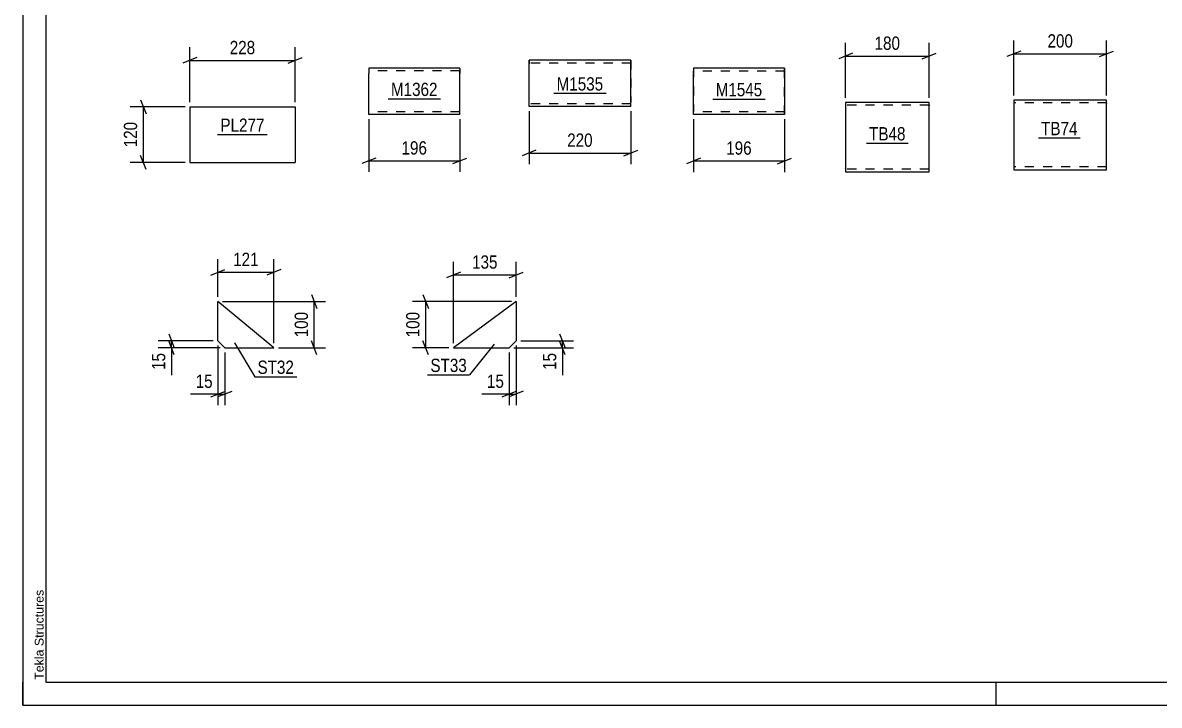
# Model space of a CAD drawing. Header units: millimetres. Extents: x 0 to 420, y 0 to 297.
# Drawn here: x 0 to 245.2, y 0 to 147.2 of the extents above; entities that cross this region are included whole.
import ezdxf

# ---------------------------------------------------------------- set-up
doc = ezdxf.new("R2010")
doc.units = ezdxf.units.MM
doc.linetypes.add('DXK_LINE_DOT2', pattern=[3.9198, 1.9599, -1.9599])
doc.styles.add('Arial', font='ARIAL.TTF', dxfattribs={"height": 0.2})
doc.styles.add('Arial Narrow', font='ARIALN.TTF', dxfattribs={"height": 0.2})

# ---------------------------------------------------------------- blocks, each defined once
blk = doc.blocks.new('Unknown-814464020-1135')
at = {"color": 5, "linetype": 'Continuous'}
for p, q in [((0, 297), (0, 0)), ((5, 292), (5, 5)), ((0, 0), (0, 5)), ((5, 5), (415, 5)), ((210, 0), (210, 5)), ((0, 0), (420, 0))]:
    blk.add_line(p, q, dxfattribs=at)
at = {"color": 174, "linetype": 'Continuous', "style": 'Arial'}
blk.add_text('Tekla Structures', height=1.9102, rotation=90, dxfattribs=at).set_placement((4.5, 5.5))
blk = doc.blocks.new('Part-814464020-2185 - 2170')
at = {"color": 2, "linetype": 'Continuous'}
for p, q in [((195.52, 130.05), (177.52, 130.05)), ((177.52, 130.05), (177.52, 115.15)), ((195.52, 116.25), (195.52, 130.05)), ((195.52, 115.05), (195.52, 116.25)), ((177.52, 115.15), (177.52, 115.05)), ((177.52, 115.05), (195.52, 115.05))]:
    blk.add_line(p, q, dxfattribs=at)
at = {"color": 7, "linetype": 'DXK_LINE_DOT2'}
for p, q in [((195.52, 129.45), (177.52, 129.45)), ((195.52, 129.41), (195.52, 129.45)), ((195.52, 129.45), (195.52, 129.41)), ((195.52, 129.31), (195.52, 129.41)), ((195.52, 129.41), (195.52, 129.31)), ((177.52, 115.65), (177.52, 115.7)), ((195.52, 115.65), (177.52, 115.65)), ((195.52, 115.7), (195.52, 116.02)), ((195.52, 115.65), (195.52, 115.7))]:
    blk.add_line(p, q, dxfattribs=at)
blk = doc.blocks.new('Part-814464020-2217 - 2201')
at = {"color": 2, "linetype": 'Continuous'}
for p, q in [((42.09, 78.62), (42.09, 87.12)), ((54.18, 77.12), (42.09, 87.12)), ((43.59, 77.12), (42.09, 78.62)), ((43.59, 77.12), (54.18, 77.12))]:
    blk.add_line(p, q, dxfattribs=at)
blk = doc.blocks.new('Part-814464020-2277 - 2261')
at = {"color": 2, "linetype": 'Continuous'}
for p, q in [((106.43, 87.13), (92.93, 77.13)), ((106.43, 87.13), (106.43, 78.63)), ((106.43, 78.63), (104.93, 77.13)), ((92.93, 77.13), (104.93, 77.13))]:
    blk.add_line(p, q, dxfattribs=at)
blk = doc.blocks.new('Part-814464020-2102 - 2088')
at = {"color": 2, "linetype": 'Continuous'}
for p, q in [((36.03, 129.11), (36.03, 117.11)), ((36.03, 129.11), (58.78, 129.11)), ((58.78, 129.11), (58.78, 117.11)), ((36.03, 117.11), (58.78, 117.11))]:
    blk.add_line(p, q, dxfattribs=at)
blk = doc.blocks.new('Part-814464020-2343 - 2328')
at = {"color": 2, "linetype": 'Continuous'}
for p, q in [((213.82, 130.54), (213.82, 115.63)), ((233.82, 130.54), (213.82, 130.54)), ((233.82, 116.74), (233.82, 130.54)), ((213.82, 115.63), (213.82, 115.54)), ((213.82, 115.54), (233.82, 115.54)), ((233.82, 115.54), (233.82, 116.74))]:
    blk.add_line(p, q, dxfattribs=at)
at = {"color": 7, "linetype": 'DXK_LINE_DOT2'}
for p, q in [((233.82, 129.94), (213.82, 129.94)), ((233.82, 129.94), (233.82, 129.9)), ((233.82, 129.9), (233.82, 129.94)), ((233.82, 129.8), (233.82, 129.9)), ((233.82, 129.9), (233.82, 129.8)), ((213.82, 116.14), (213.82, 116.19)), ((233.82, 116.14), (213.82, 116.14)), ((233.82, 116.19), (233.82, 116.51)), ((233.82, 116.14), (233.82, 116.19))]:
    blk.add_line(p, q, dxfattribs=at)
blk = doc.blocks.new('Part-814464020-2773 - 2759')
at = {"color": 2, "linetype": 'Continuous'}
for p, q in [((74.66, 137.46), (74.66, 136.26)), ((94.27, 137.46), (74.66, 137.46)), ((94.27, 137.37), (94.27, 137.46)), ((94.27, 137.37), (94.27, 136.26)), ((74.66, 127.55), (74.66, 136.26)), ((94.27, 127.46), (94.27, 136.26)), ((74.66, 127.46), (74.66, 127.55)), ((94.27, 127.46), (74.66, 127.46))]:
    blk.add_line(p, q, dxfattribs=at)
at = {"color": 7, "linetype": 'DXK_LINE_DOT2'}
for p, q in [((94.27, 136.86), (74.66, 136.86)), ((94.27, 136.26), (94.27, 137.11)), ((74.66, 128.06), (74.66, 128.1)), ((94.27, 128.06), (74.66, 128.06)), ((94.27, 128.06), (94.27, 128.1))]:
    blk.add_line(p, q, dxfattribs=at)
blk = doc.blocks.new('Part-814464020-2803 - 2789')
at = {"color": 2, "linetype": 'Continuous'}
for p, q in [((144.7, 137.43), (144.7, 137.43)), ((144.7, 137.43), (144.7, 136.23)), ((164.32, 137.43), (144.7, 137.43)), ((164.32, 137.43), (164.32, 137.34)), ((164.32, 137.34), (164.32, 137.08)), ((144.7, 127.43), (144.7, 136.23)), ((164.32, 137.08), (164.32, 136.23)), ((164.32, 136.23), (164.32, 127.43)), ((144.7, 127.43), (144.7, 127.43)), ((164.32, 127.43), (144.7, 127.43))]:
    blk.add_line(p, q, dxfattribs=at)
at = {"color": 7, "linetype": 'DXK_LINE_DOT2'}
for p, q in [((144.7, 137.43), (144.7, 128.08)), ((144.7, 137.43), (144.7, 137.43)), ((164.32, 127.43), (164.32, 137.43)), ((144.7, 136.83), (144.7, 136.83)), ((164.32, 136.83), (144.7, 136.83)), ((144.7, 136.79), (144.7, 136.83)), ((144.7, 136.69), (144.7, 136.79)), ((144.7, 136.66), (144.7, 136.69)), ((144.7, 136.46), (144.7, 136.66)), ((164.32, 136.69), (164.32, 136.23)), ((144.7, 128.08), (144.7, 128.17)), ((144.7, 128.03), (144.7, 128.08)), ((144.7, 127.43), (144.7, 128.08)), ((144.7, 128.03), (144.7, 128.03)), ((164.32, 128.03), (144.7, 128.03)), ((164.32, 128.08), (164.32, 128.17)), ((164.32, 128.03), (164.32, 128.08)), ((144.7, 127.43), (144.7, 127.43))]:
    blk.add_line(p, q, dxfattribs=at)
blk = doc.blocks.new('Part-814464020-2981 - 2967')
at = {"color": 2, "linetype": 'Continuous'}
for p, q in [((109.22, 129.14), (109.22, 139.14)), ((109.22, 139.14), (109.22, 139.14)), ((131.19, 139.14), (109.22, 139.14)), ((131.19, 129.14), (131.19, 139.14)), ((109.22, 129.14), (109.22, 129.14)), ((131.19, 129.14), (109.22, 129.14))]:
    blk.add_line(p, q, dxfattribs=at)
at = {"color": 7, "linetype": 'DXK_LINE_DOT2'}
for p, q in [((109.22, 139.14), (109.22, 139.05)), ((109.22, 139.05), (109.22, 138.4)), ((109.22, 130.11), (109.22, 138.54)), ((109.22, 138.54), (109.22, 138.54)), ((131.19, 138.54), (109.22, 138.54)), ((131.19, 139.14), (131.19, 139.14)), ((131.19, 139.14), (131.19, 130.11)), ((109.22, 129.79), (109.22, 130.11)), ((131.19, 129.74), (131.19, 130.11)), ((109.22, 129.74), (109.22, 129.79)), ((109.22, 129.14), (109.22, 129.79)), ((109.22, 129.74), (109.22, 129.74)), ((131.19, 129.74), (109.22, 129.74)), ((131.19, 129.24), (131.19, 129.89)), ((131.19, 129.14), (131.19, 129.24)), ((131.19, 129.14), (131.19, 129.14))]:
    blk.add_line(p, q, dxfattribs=at)
blk = doc.blocks.new('StraightDimension-814464020-2187 - 2170')
at = {"color": 7, "linetype": 'Continuous'}
for p, q in [((177.52, 131.05), (177.52, 142.9)), ((195.52, 131.05), (195.52, 142.9)), ((179.02, 140.65), (176.02, 139.45)), ((177.52, 140.05), (195.52, 140.05)), ((194.02, 139.45), (197.02, 140.65))]:
    blk.add_line(p, q, dxfattribs=at)
at = {"color": 0}
blk.add_wipeout([(189.86, 140.8), (189.86, 145), (183.17, 145), (183.17, 140.8)], dxfattribs=at)
at = {"color": 3, "style": 'Arial Narrow'}
blk.add_text('180', height=2.863, dxfattribs=at).set_placement((183.77, 141.4))
blk = doc.blocks.new('StraightDimension-814464020-2249 - 2201')
at = {"color": 7, "linetype": 'Continuous'}
for p, q in [((62.28, 88.62), (63.48, 85.62)), ((43.09, 87.12), (65.28, 87.12)), ((62.88, 77.12), (62.88, 87.12)), ((63.48, 75.62), (62.28, 78.62)), ((55.18, 77.12), (65.28, 77.12))]:
    blk.add_line(p, q, dxfattribs=at)
at = {"color": 0}
blk.add_wipeout([(62.13, 85.46), (57.93, 85.46), (57.93, 78.78), (62.13, 78.78)], dxfattribs=at)
at = {"color": 3, "style": 'Arial Narrow'}
blk.add_text('100', height=2.863, rotation=90.0002, dxfattribs=at).set_placement((61.53, 79.38))
blk = doc.blocks.new('StraightDimension-814464020-2219 - 2201')
at = {"color": 7, "linetype": 'Continuous'}
for p, q in [((42.09, 77.62), (42.09, 64.72)), ((43.59, 76.12), (43.59, 64.72)), ((40.59, 66.52), (43.59, 67.72)), ((45.09, 67.72), (42.09, 66.52)), ((42.09, 67.12), (43.59, 67.12))]:
    blk.add_line(p, q, dxfattribs=at)
at = {"color": 0}
blk.add_wipeout([(41.57, 67.87), (41.57, 72.07), (36.71, 72.07), (36.71, 67.87)], dxfattribs=at)
at = {"color": 7, "linetype": 'Continuous'}
blk.add_line((42.09, 67.12), (36.19, 67.12), dxfattribs=at)
blk.add_line((42.09, 67.12), (36.19, 67.12), dxfattribs=at)
at = {"color": 3, "style": 'Arial Narrow'}
blk.add_text('15', height=2.863, dxfattribs=at).set_placement((37.31, 68.47))
blk = doc.blocks.new('StraightDimension-814464020-2231 - 2201')
at = {"color": 7, "linetype": 'Continuous'}
for p, q in [((42.09, 88.12), (42.09, 96.27)), ((54.18, 78.12), (54.18, 96.27)), ((40.59, 92.82), (43.59, 94.02)), ((42.09, 93.42), (54.18, 93.42)), ((55.68, 94.02), (52.68, 92.82))]:
    blk.add_line(p, q, dxfattribs=at)
at = {"color": 0}
blk.add_wipeout([(51.48, 94.17), (51.48, 98.37), (44.8, 98.37), (44.8, 94.17)], dxfattribs=at)
at = {"color": 3, "style": 'Arial Narrow'}
blk.add_text('121', height=2.863, dxfattribs=at).set_placement((45.4, 94.77))
blk = doc.blocks.new('StraightDimension-814464020-2238 - 2201')
at = {"color": 7, "linetype": 'Continuous'}
for p, q in [((41.09, 78.62), (29.24, 78.62)), ((31.49, 80.12), (32.69, 77.12)), ((32.69, 75.62), (31.49, 78.62)), ((32.09, 77.12), (32.09, 78.62)), ((42.59, 77.12), (29.24, 77.12))]:
    blk.add_line(p, q, dxfattribs=at)
at = {"color": 0}
blk.add_wipeout([(31.34, 76.6), (27.14, 76.6), (27.14, 71.74), (31.34, 71.74)], dxfattribs=at)
at = {"color": 7, "linetype": 'Continuous'}
blk.add_line((32.09, 77.12), (32.09, 71.22), dxfattribs=at)
blk.add_line((32.09, 77.12), (32.09, 71.22), dxfattribs=at)
at = {"color": 3, "style": 'Arial Narrow'}
blk.add_text('15', height=2.863, rotation=90.0002, dxfattribs=at).set_placement((30.74, 72.34))
blk = doc.blocks.new('StraightDimension-814464020-2279 - 2261')
at = {"color": 7, "linetype": 'Continuous'}
for p, q in [((107.43, 78.63), (118.83, 78.63)), ((115.83, 80.13), (117.03, 77.13)), ((117.03, 75.63), (115.83, 78.63)), ((116.43, 77.13), (116.43, 78.63)), ((105.93, 77.13), (118.83, 77.13))]:
    blk.add_line(p, q, dxfattribs=at)
at = {"color": 0}
blk.add_wipeout([(115.68, 76.6), (111.48, 76.6), (111.48, 71.75), (115.68, 71.75)], dxfattribs=at)
at = {"color": 7, "linetype": 'Continuous'}
blk.add_line((116.43, 77.13), (116.43, 71.22), dxfattribs=at)
blk.add_line((116.43, 77.13), (116.43, 71.22), dxfattribs=at)
at = {"color": 3, "style": 'Arial Narrow'}
blk.add_text('15', height=2.863, rotation=90.0002, dxfattribs=at).set_placement((115.08, 72.35))
blk = doc.blocks.new('StraightDimension-814464020-2316 - 2261')
at = {"color": 7, "linetype": 'Continuous'}
for p, q in [((92.93, 78.13), (92.93, 95.69)), ((106.43, 88.13), (106.43, 95.69)), ((94.43, 93.44), (91.43, 92.24)), ((104.93, 92.24), (107.93, 93.44)), ((92.93, 92.84), (106.43, 92.84))]:
    blk.add_line(p, q, dxfattribs=at)
at = {"color": 0}
blk.add_wipeout([(103.02, 93.59), (103.02, 97.79), (96.34, 97.79), (96.34, 93.59)], dxfattribs=at)
at = {"color": 3, "style": 'Arial Narrow'}
blk.add_text('135', height=2.863, dxfattribs=at).set_placement((96.94, 94.19))
blk = doc.blocks.new('StraightDimension-814464020-2291 - 2261')
at = {"color": 7, "linetype": 'Continuous'}
for p, q in [((86.33, 88.63), (87.53, 85.63)), ((105.43, 87.13), (84.08, 87.13)), ((86.93, 77.13), (86.93, 87.13)), ((87.53, 75.63), (86.33, 78.63)), ((91.93, 77.13), (84.08, 77.13))]:
    blk.add_line(p, q, dxfattribs=at)
at = {"color": 0}
blk.add_wipeout([(86.18, 85.47), (81.98, 85.47), (81.98, 78.78), (86.18, 78.78)], dxfattribs=at)
at = {"color": 3, "style": 'Arial Narrow'}
blk.add_text('100', height=2.863, rotation=90.0002, dxfattribs=at).set_placement((85.58, 79.38))
blk = doc.blocks.new('StraightDimension-814464020-2300 - 2261')
at = {"color": 7, "linetype": 'Continuous'}
for p, q in [((104.93, 76.13), (104.93, 64.73)), ((106.43, 77.63), (106.43, 64.73)), ((103.43, 66.53), (106.43, 67.73)), ((107.93, 67.73), (104.93, 66.53)), ((104.93, 67.13), (106.43, 67.13))]:
    blk.add_line(p, q, dxfattribs=at)
at = {"color": 0}
blk.add_wipeout([(104.41, 67.88), (104.41, 72.08), (99.55, 72.08), (99.55, 67.88)], dxfattribs=at)
at = {"color": 7, "linetype": 'Continuous'}
blk.add_line((104.93, 67.13), (99.02, 67.13), dxfattribs=at)
blk.add_line((104.93, 67.13), (99.02, 67.13), dxfattribs=at)
at = {"color": 3, "style": 'Arial Narrow'}
blk.add_text('15', height=2.863, dxfattribs=at).set_placement((100.15, 68.48))
blk = doc.blocks.new('StraightDimension-814464020-2104 - 2088')
at = {"color": 7, "linetype": 'Continuous'}
for p, q in [((36.03, 130.11), (36.03, 141.96)), ((58.78, 130.11), (58.78, 141.96)), ((37.53, 139.71), (34.53, 138.51)), ((36.03, 139.11), (58.78, 139.11)), ((57.28, 138.51), (60.28, 139.71))]:
    blk.add_line(p, q, dxfattribs=at)
at = {"color": 0}
blk.add_wipeout([(50.75, 139.86), (50.75, 144.06), (44.06, 144.06), (44.06, 139.86)], dxfattribs=at)
at = {"color": 3, "style": 'Arial Narrow'}
blk.add_text('228', height=2.863, dxfattribs=at).set_placement((44.66, 140.46))
blk = doc.blocks.new('StraightDimension-814464020-2115 - 2088')
at = {"color": 7, "linetype": 'Continuous'}
for p, q in [((25.43, 130.61), (26.63, 127.61)), ((35.03, 129.11), (23.18, 129.11)), ((26.03, 117.11), (26.03, 129.11)), ((26.63, 115.61), (25.43, 118.61)), ((35.03, 117.11), (23.18, 117.11))]:
    blk.add_line(p, q, dxfattribs=at)
at = {"color": 0}
blk.add_wipeout([(25.28, 126.45), (21.08, 126.45), (21.08, 119.77), (25.28, 119.77)], dxfattribs=at)
at = {"color": 3, "style": 'Arial Narrow'}
blk.add_text('120', height=2.863, rotation=90.0002, dxfattribs=at).set_placement((24.68, 120.37))
blk = doc.blocks.new('StraightDimension-814464020-2345 - 2328')
at = {"color": 7, "linetype": 'Continuous'}
for p, q in [((213.82, 131.54), (213.82, 143.39)), ((233.82, 131.54), (233.82, 143.39)), ((215.32, 141.14), (212.32, 139.94)), ((213.82, 140.54), (233.82, 140.54)), ((232.32, 139.94), (235.32, 141.14))]:
    blk.add_line(p, q, dxfattribs=at)
at = {"color": 0}
blk.add_wipeout([(227.17, 141.29), (227.17, 145.49), (220.48, 145.49), (220.48, 141.29)], dxfattribs=at)
at = {"color": 3, "style": 'Arial Narrow'}
blk.add_text('200', height=2.863, dxfattribs=at).set_placement((221.08, 141.89))
blk = doc.blocks.new('StraightDimension-814464020-2775 - 2759')
at = {"color": 7, "linetype": 'Continuous'}
for p, q in [((74.66, 126.46), (74.66, 115.06)), ((94.27, 126.46), (94.27, 115.06)), ((76.16, 118.06), (73.16, 116.86)), ((92.77, 116.86), (95.77, 118.06)), ((74.66, 117.46), (94.27, 117.46))]:
    blk.add_line(p, q, dxfattribs=at)
at = {"color": 0}
blk.add_wipeout([(87.81, 118.21), (87.81, 122.41), (81.12, 122.41), (81.12, 118.21)], dxfattribs=at)
at = {"color": 3, "style": 'Arial Narrow'}
blk.add_text('196', height=2.863, dxfattribs=at).set_placement((81.72, 118.81))
blk = doc.blocks.new('StraightDimension-814464020-2805 - 2789')
at = {"color": 7, "linetype": 'Continuous'}
for p, q in [((144.7, 126.43), (144.7, 115.03)), ((164.32, 126.43), (164.32, 115.03)), ((146.2, 118.03), (143.2, 116.83)), ((162.82, 116.83), (165.82, 118.03)), ((144.7, 117.43), (164.32, 117.43))]:
    blk.add_line(p, q, dxfattribs=at)
at = {"color": 0}
blk.add_wipeout([(157.85, 118.18), (157.85, 122.38), (151.17, 122.38), (151.17, 118.18)], dxfattribs=at)
at = {"color": 3, "style": 'Arial Narrow'}
blk.add_text('196', height=2.863, dxfattribs=at).set_placement((151.77, 118.78))
blk = doc.blocks.new('StraightDimension-814464020-2983 - 2967')
at = {"color": 7, "linetype": 'Continuous'}
for p, q in [((109.22, 128.14), (109.22, 116.74)), ((131.19, 128.14), (131.19, 116.74)), ((110.72, 119.74), (107.72, 118.54)), ((109.22, 119.14), (131.19, 119.14)), ((129.69, 118.54), (132.69, 119.74))]:
    blk.add_line(p, q, dxfattribs=at)
at = {"color": 0}
blk.add_wipeout([(123.55, 119.89), (123.55, 124.09), (116.86, 124.09), (116.86, 119.89)], dxfattribs=at)
at = {"color": 3, "style": 'Arial Narrow'}
blk.add_text('220', height=2.863, dxfattribs=at).set_placement((117.46, 120.49))
blk = doc.blocks.new('Mark-814464020-2183 - 2170')
at = {"color": 0}
blk.add_wipeout([(190.44, 121.86), (190.44, 124.86), (182.59, 124.86), (182.59, 121.86)], dxfattribs=at)
blk.add_wipeout([(190.44, 121.86), (190.44, 124.86), (182.59, 124.86), (182.59, 121.86)], dxfattribs=at)
at = {"color": 30, "linetype": 'Continuous'}
blk.add_line((181.99, 121.26), (191.04, 121.26), dxfattribs=at)
at = {"color": 3, "style": 'Arial Narrow'}
blk.add_text('TB48', height=2.863, dxfattribs=at).set_placement((182.59, 121.86))
blk = doc.blocks.new('Mark-814464020-2213 - 2201')
at = {"color": 0}
blk.add_wipeout([(58.5, 71.49), (58.5, 74.49), (50.65, 74.49), (50.65, 71.49)], dxfattribs=at)
blk.add_wipeout([(58.5, 71.49), (58.5, 74.49), (50.65, 74.49), (50.65, 71.49)], dxfattribs=at)
at = {"color": 30, "linetype": 'Continuous'}
for p, q in [((45.72, 78.16), (50.05, 70.89)), ((50.05, 70.89), (59.1, 70.89))]:
    blk.add_line(p, q, dxfattribs=at)
at = {"color": 3, "style": 'Arial Narrow'}
blk.add_text('ST32', height=2.863, dxfattribs=at).set_placement((50.65, 71.49))
blk = doc.blocks.new('Mark-814464020-2273 - 2261')
at = {"color": 0}
blk.add_wipeout([(95.81, 71.9), (95.81, 74.9), (87.95, 74.9), (87.95, 71.9)], dxfattribs=at)
blk.add_wipeout([(95.81, 71.9), (95.81, 74.9), (87.95, 74.9), (87.95, 71.9)], dxfattribs=at)
at = {"color": 30, "linetype": 'Continuous'}
for p in [(101.67, 77.9), (87.35, 71.3)]:
    blk.add_line(p, (96.41, 71.3), dxfattribs=at)
at = {"color": 3, "style": 'Arial Narrow'}
blk.add_text('ST33', height=2.863, dxfattribs=at).set_placement((87.95, 71.9))
blk = doc.blocks.new('Mark-814464020-2100 - 2088')
at = {"color": 0}
blk.add_wipeout([(52.16, 123.71), (52.16, 126.71), (42.65, 126.71), (42.65, 123.71)], dxfattribs=at)
blk.add_wipeout([(52.16, 123.71), (52.16, 126.71), (42.65, 126.71), (42.65, 123.71)], dxfattribs=at)
at = {"color": 30, "linetype": 'Continuous'}
blk.add_line((42.05, 123.11), (52.76, 123.11), dxfattribs=at)
at = {"color": 3, "style": 'Arial Narrow'}
blk.add_text('PL277', height=2.863, dxfattribs=at).set_placement((42.65, 123.71))
blk = doc.blocks.new('Mark-814464020-2341 - 2328')
at = {"color": 0}
blk.add_wipeout([(227.55, 122.98), (227.55, 125.98), (219.7, 125.98), (219.7, 122.98)], dxfattribs=at)
blk.add_wipeout([(227.55, 122.98), (227.55, 125.98), (219.7, 125.98), (219.7, 122.98)], dxfattribs=at)
at = {"color": 30, "linetype": 'Continuous'}
blk.add_line((219.1, 122.38), (228.15, 122.38), dxfattribs=at)
at = {"color": 3, "style": 'Arial Narrow'}
blk.add_text('TB74', height=2.863, dxfattribs=at).set_placement((219.7, 122.98))
blk = doc.blocks.new('Mark-814464020-2771 - 2759')
at = {"color": 0}
blk.add_wipeout([(89.49, 131.44), (89.49, 134.44), (79.44, 134.44), (79.44, 131.44)], dxfattribs=at)
blk.add_wipeout([(89.49, 131.44), (89.49, 134.44), (79.44, 134.44), (79.44, 131.44)], dxfattribs=at)
at = {"color": 30, "linetype": 'Continuous'}
blk.add_line((78.84, 130.84), (90.09, 130.84), dxfattribs=at)
at = {"color": 3, "style": 'Arial Narrow'}
blk.add_text('M1362', height=2.863, dxfattribs=at).set_placement((79.44, 131.44))
blk = doc.blocks.new('Mark-814464020-2801 - 2789')
at = {"color": 0}
blk.add_wipeout([(159.54, 131.38), (159.54, 134.38), (149.49, 134.38), (149.49, 131.38)], dxfattribs=at)
blk.add_wipeout([(159.54, 131.38), (159.54, 134.38), (149.49, 134.38), (149.49, 131.38)], dxfattribs=at)
at = {"color": 30, "linetype": 'Continuous'}
blk.add_line((148.89, 130.78), (160.14, 130.78), dxfattribs=at)
at = {"color": 3, "style": 'Arial Narrow'}
blk.add_text('M1545', height=2.863, dxfattribs=at).set_placement((149.49, 131.38))
blk = doc.blocks.new('Mark-814464020-2979 - 2967')
at = {"color": 0}
blk.add_wipeout([(125.23, 132.62), (125.23, 135.62), (115.18, 135.62), (115.18, 132.62)], dxfattribs=at)
blk.add_wipeout([(125.23, 132.62), (125.23, 135.62), (115.18, 135.62), (115.18, 132.62)], dxfattribs=at)
at = {"color": 30, "linetype": 'Continuous'}
blk.add_line((114.58, 132.02), (125.83, 132.02), dxfattribs=at)
at = {"color": 3, "style": 'Arial Narrow'}
blk.add_text('M1535', height=2.863, dxfattribs=at).set_placement((115.18, 132.62))

msp = doc.modelspace()

# ---------------------------------------------------------------- block references
for name in ['Unknown-814464020-1135', 'Part-814464020-2773 - 2759', 'Part-814464020-2981 - 2967', 'Part-814464020-2803 - 2789', 'Part-814464020-2185 - 2170', 'Part-814464020-2343 - 2328', 'Part-814464020-2102 - 2088', 'Part-814464020-2217 - 2201', 'Part-814464020-2277 - 2261']:
    msp.add_blockref(name, (0, 0))

# ---------------------------------------------------------------- next in the draw order: block references
for name in ['StraightDimension-814464020-2187 - 2170', 'StraightDimension-814464020-2345 - 2328', 'StraightDimension-814464020-2104 - 2088', 'Mark-814464020-2979 - 2967', 'Mark-814464020-2771 - 2759', 'Mark-814464020-2801 - 2789', 'StraightDimension-814464020-2983 - 2967', 'Mark-814464020-2100 - 2088', 'StraightDimension-814464020-2775 - 2759', 'StraightDimension-814464020-2805 - 2789', 'Mark-814464020-2341 - 2328', 'Mark-814464020-2183 - 2170', 'StraightDimension-814464020-2249 - 2201', 'StraightDimension-814464020-2279 - 2261']:
    msp.add_blockref(name, (0, 0))

# ---------------------------------------------------------------- next in the draw order: block references
for name in ['StraightDimension-814464020-2115 - 2088', 'StraightDimension-814464020-2316 - 2261', 'StraightDimension-814464020-2219 - 2201']:
    msp.add_blockref(name, (0, 0))

# ---------------------------------------------------------------- next in the draw order: block references
for name in ['StraightDimension-814464020-2231 - 2201', 'StraightDimension-814464020-2291 - 2261']:
    msp.add_blockref(name, (0, 0))

# ---------------------------------------------------------------- next in the draw order: block references
for name in ['StraightDimension-814464020-2238 - 2201', 'Mark-814464020-2213 - 2201', 'StraightDimension-814464020-2300 - 2261']:
    msp.add_blockref(name, (0, 0))

# ---------------------------------------------------------------- next in the draw order: block references
msp.add_blockref('Mark-814464020-2273 - 2261', (0, 0))

doc.saveas('drawing.dxf')
